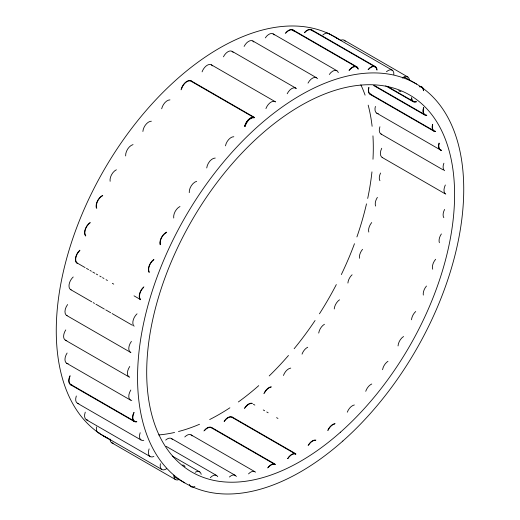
<?xml version="1.0" encoding="UTF-8"?>
<svg xmlns="http://www.w3.org/2000/svg" width="520" height="520" viewBox="0 0 520 520"><rect width="100%" height="100%" fill="white"/><g stroke="black" fill="none" stroke-linecap="round" stroke-linejoin="round"><path stroke-width="0.78" d="M344.175 40.222L407.784 76.947M335.263 37.128L340.873 40.365M403.943 76.778L416.559 84.065M328.588 33.436L392.197 70.161M311.538 29.757L375.499 66.69M311.305 30.062L375.109 66.898M292.942 29.907L356.902 66.84M292.708 30.212L356.506 67.047M387.354 86.392L413.218 101.316M385.697 85.865L412.938 101.582M374.413 85.527L424.736 114.576M373.471 85.423L424.457 114.842M273.117 33.878L336.895 70.701M370.299 94.035L433.907 130.754M370.065 94.348L433.628 131.02M252.779 40.944L316.557 77.766M376.734 113.172L440.544 150.013M380.972 133.984L443.203 169.904M232.089 51.324L295.867 88.147M382.135 157.43L445.042 193.745M211.393 64.838L275.171 101.66M191.25 80.918L254.228 117.286M254.137 117.669L191.016 81.224A8.242 4.758 -60 0 0 181.5 89.024M77.395 263.146L85.085 267.586M86.483 268.392L88.576 269.601M89.973 270.406L91.37 271.219M92.768 272.025L94.867 273.234M96.265 274.04L97.663 274.846M99.762 276.055L101.159 276.868M102.557 277.673L103.955 278.48M106.054 279.689L107.452 280.495M112.34 283.322L113.744 284.128M134.011 295.828L140.303 299.455M70.688 289.647L91.722 301.788M93.126 302.601L94.53 303.407M95.934 304.219L104.345 309.075M105.749 309.887L110.656 312.721M112.06 313.528L132.399 325.273M253.435 404.281L254.839 405.093M263.25 409.949L264.654 410.761M266.76 411.976L268.158 412.782M276.575 417.644L277.972 418.45M66.638 315.464L130.455 352.307M232.278 417.085L294.834 453.206M295.847 454.226L232.044 417.391A8.242 4.758 -60 0 0 224.276 421.434M65.286 340.138L128.915 376.863M212.29 427.869L274.144 463.587M211.354 427.772L275.151 464.607M191.061 434.863L254.839 471.685M66.638 363.246L130.273 399.971M171.425 438.503L235.203 475.325M70.727 384.416L134.335 421.135M70.493 384.728L134.056 421.401M166.14 446.342L216.606 475.475M172.328 456.079L199.739 471.906M77.35 403.221L140.978 439.946M86.327 419.731L149.89 456.404M98.04 432.653L161.674 469.378M103.441 435.935L110.448 439.985M174.226 476.801L184.737 482.872M111.716 442.76L175.344 479.486M66.749 340.535A8.242 4.758 -60 0 1 65.754 329.914M129.669 377.234A8.242 4.758 -60 0 1 129.747 366.49M224.1 421.291A8.626 4.979 -60 0 1 232.681 417.365M287.593 458.653A8.619 4.979 -60 0 1 295.854 453.798M287.872 458.614A8.242 4.758 -60 0 1 295.542 454.084M223.425 56.823A8.242 4.758 -60 0 1 233.123 52.37M287.19 93.763A8.242 4.758 -60 0 1 296.406 88.549M378.261 113.588A8.626 4.979 -60 0 1 375.394 106.398M441.545 150.377A8.626 4.979 -60 0 1 439.212 143.24M382.623 157.657A8.626 4.979 -60 0 1 381.732 148.265M445.763 194.161A8.626 4.979 -60 0 1 445.341 184.99M441.337 150.261A8.626 4.979 -60 0 1 439.004 143.124M340.561 40.346A8.242 4.758 -60 0 1 345.209 41.269M402.584 78.072A8.242 4.758 -60 0 1 409.448 80.119M400.972 91.591A8.242 4.758 -60 0 1 398.769 90.571M347.906 283.062A8.242 4.758 -60 0 1 352.105 274.775M411.515 319.787A8.242 4.758 -60 0 1 415.714 311.5M71.156 289.861A8.242 4.758 -60 0 1 69.121 284.466A8.242 4.758 -60 0 1 73.223 276.978M134.121 326.216A8.242 4.758 -60 0 1 137.04 313.82M67.112 315.679A8.242 4.758 -60 0 1 67.594 304.551M130.923 352.528A8.242 4.758 -60 0 1 131.41 341.393M322.842 35.016A8.242 4.758 -60 0 1 329.622 34.483M386.451 71.741A8.242 4.758 -60 0 1 393.861 74.542M110.123 181.311A8.242 4.758 -60 0 1 116.376 169.774M173.739 218.036A8.242 4.758 -60 0 1 179.985 206.499M125.645 155.941A8.242 4.758 -60 0 1 133.048 144.599M189.254 192.667A8.242 4.758 -60 0 1 196.658 181.324M245.213 126.243A8.242 4.758 -60 0 1 254.215 117.812M181.058 89.823A8.626 4.979 -60 0 1 185.698 82.18A8.626 4.979 -60 0 1 191.653 81.205M244.92 126.451A8.619 4.979 -60 0 1 254.618 117.552M203.918 430.95A8.626 4.979 -60 0 1 211.991 427.746M204.581 430.488A8.242 4.758 -60 0 1 211.374 427.785M267.631 467.935A8.619 4.979 -60 0 1 275.36 464.282M268.144 467.636A8.242 4.758 -60 0 1 274.853 464.457M202.078 71.858A8.242 4.758 -60 0 1 207.253 65.234A8.242 4.758 -60 0 1 212.427 65.884M265.935 108.589A8.242 4.758 -60 0 1 275.587 101.953M165.678 440.089A8.242 4.758 -60 0 1 172.458 439.55M229.405 477.009A8.242 4.758 -60 0 1 236.353 476.535M161.681 108.791A8.242 4.758 -60 0 1 169.956 99.885M225.453 145.853A8.242 4.758 -60 0 1 233.831 136.727M184.775 436.969A8.242 4.758 -60 0 1 192.094 435.91M248.508 473.902A8.242 4.758 -60 0 1 255.495 472.206M244.114 46.443A8.242 4.758 -60 0 1 253.812 41.99M308.009 83.122A8.242 4.758 -60 0 1 317.525 78.683M195.195 472.264A8.619 4.979 -60 0 1 201.214 474.331M194.883 486.512A8.619 4.979 -60 0 1 189.326 484.315M210.275 477.685A8.242 4.758 -60 0 1 217.756 476.684M113.178 443.163A8.242 4.758 -60 0 1 110.026 439.004M182.663 464.984A8.242 4.758 -60 0 1 185.01 466.707M179.589 479.258A8.242 4.758 -60 0 1 173.875 475.111M285.272 33.391A8.626 4.979 -60 0 1 294.028 30.998M285.935 32.929A8.242 4.758 -60 0 1 293.488 30.862M348.985 70.376A8.619 4.979 -60 0 1 358.332 69.05M349.356 70.252A8.242 4.758 -60 0 1 357.988 69.004M99.509 433.05A8.242 4.758 -60 0 1 96.584 426.913M166.53 468.767A8.242 4.758 -60 0 1 160.407 463.716M265.304 37.895A8.242 4.758 -60 0 1 274.151 34.925M329.297 74.477A8.242 4.758 -60 0 1 338.338 72.599M87.861 420.147A8.626 4.979 -60 0 1 85.248 412.165M153.888 456.463A8.619 4.979 -60 0 1 149.11 448.89M78.819 403.618A8.242 4.758 -60 0 1 76.317 395.993M143.799 440.31A8.242 4.758 -60 0 1 140.173 432.725M304.408 32.578A8.626 4.979 -60 0 1 312.624 30.849M304.531 32.779A8.242 4.758 -60 0 1 311.727 30.362M368.075 69.589A8.619 4.979 -60 0 1 377.098 70.025M368.375 69.589A8.242 4.758 -60 0 1 376.805 69.901M371.599 94.763A8.626 4.979 -60 0 1 368.732 87.575M371.722 94.413A8.242 4.758 -60 0 1 368.979 87.542M435.526 131.606A8.619 4.979 -60 0 1 432.582 124.293M435.331 131.242A8.242 4.758 -60 0 1 432.718 124.677M426.816 115.395A8.619 4.979 -60 0 1 423.572 107.601M426.485 115.076A8.242 4.758 -60 0 1 423.8 107.653M419.269 86.548A8.619 4.979 -60 0 1 423.618 90.753M416.5 101.829A8.619 4.979 -60 0 1 411.424 97.819M419.425 86.84A8.242 4.758 -60 0 1 423.306 90.142M416.228 101.602A8.242 4.758 -60 0 1 411.697 97.897M381.44 134.206A8.242 4.758 -60 0 1 379.932 126.763M444.6 170.709A8.242 4.758 -60 0 1 443.892 163.228M379.932 180.726A8.242 4.758 -60 0 1 380.588 173.017M443.833 217.698A8.242 4.758 -60 0 1 444.62 209.443M375.648 206.069A8.242 4.758 -60 0 1 377.39 197.366M439.381 242.71A8.242 4.758 -60 0 1 441.382 233.942M368.797 232.069A8.242 4.758 -60 0 1 371.722 222.553M432.718 269.236A8.242 4.758 -60 0 1 435.656 259.266M68.107 363.643A8.242 4.758 -60 0 1 67.112 353.022M131.807 400.485A8.242 4.758 -60 0 1 130.819 390.026M77.181 263.464A8.626 4.979 -60 0 1 79.814 250.198M77.37 263.133A8.242 4.758 -60 0 1 79.891 250.458M140.296 299.741A8.619 4.979 -60 0 1 143.891 286.812M140.381 299.273A8.242 4.758 -60 0 1 143.598 287.397M359.502 258.291A8.242 4.758 -60 0 1 362.55 249.327M423.306 295.087A8.242 4.758 -60 0 1 426.485 286.033M85.559 236.028A8.626 4.979 -60 0 1 90.116 222.534M85.787 235.729A8.242 4.758 -60 0 1 90.142 222.833M149.103 272.5A8.619 4.979 -60 0 1 153.907 259.396M149.247 272.058A8.242 4.758 -60 0 1 153.784 259.798M334.237 308.958A8.242 4.758 -60 0 1 339.515 299.812M398.041 345.93A8.242 4.758 -60 0 1 403.566 336.499M318.714 333.079A8.242 4.758 -60 0 1 324.447 324.272M382.564 369.707A8.242 4.758 -60 0 1 387.978 361.283M302.029 354.153A8.242 4.758 -60 0 1 307.73 347.25M365.736 391.313A8.242 4.758 -60 0 1 371.768 383.994M283.433 375.479A8.242 4.758 -60 0 1 290.752 368.089M347.288 412.21A8.242 4.758 -60 0 1 354.348 404.963M244.328 408.538A8.626 4.979 -60 0 1 252.48 403.344M244.966 407.921A8.242 4.758 -60 0 1 251.823 403.553M308.113 445.425A8.619 4.979 -60 0 1 315.874 440.07M308.562 445.107A8.242 4.758 -60 0 1 315.419 440.369M263.868 393.705A8.626 4.979 -60 0 1 271.219 386.769M264.453 392.984A8.242 4.758 -60 0 1 271.115 387.121M327.756 430.391A8.619 4.979 -60 0 1 335.121 423.605M328.048 430.281A8.242 4.758 -60 0 1 334.692 424.001M96.323 207.994A8.626 4.979 -60 0 1 102.733 195.344M96.766 208.273A8.242 4.758 -60 0 1 102.706 195.669M160.115 244.758A8.619 4.979 -60 0 1 166.692 232.122M160.407 244.628A8.242 4.758 -60 0 1 166.53 232.505M142.883 131.476A8.242 4.758 -60 0 1 151.359 121.212M206.733 167.953A8.242 4.758 -60 0 1 215.234 158.06M72.026 385.144A8.626 4.979 -60 0 1 70.096 375.563M71.636 384.741A8.242 4.758 -60 0 1 69.953 376.402M136.78 421.889A8.619 4.979 -60 0 1 133.861 412.497M136.76 421.571A8.242 4.758 -60 0 1 134.102 412.516M244.641 126.288A8.619 4.979 -60 0 1 254.339 117.39M244.953 125.996A8.242 4.758 -60 0 1 253.91 117.644M97.227 431.86A230.646 133.166 -60 0 1 109.044 161.506A230.646 133.166 -60 0 1 337.447 38.467M108.316 438.575A230.646 133.166 -60 0 1 99.898 433.719M360.861 84.825A217.718 125.697 -60 0 1 365.099 95.147M368.179 105.151A217.718 125.697 -60 0 1 372.112 126.308M372.95 135.863A217.718 125.697 -60 0 1 372.983 159.256M371.956 171.867A217.718 125.697 -60 0 1 367.692 198.439M366.496 203.84A217.718 125.697 -60 0 1 356.909 236.931M354.471 243.718A217.718 125.697 -60 0 1 341.328 274.573M336.323 284.577A217.718 125.697 -60 0 1 319.442 313.814M315.062 320.508A217.718 125.697 -60 0 1 294.151 348.719M288.476 355.466A217.718 125.697 -60 0 1 269.211 375.928M258.752 385.632A217.718 125.697 -60 0 1 238.362 401.96M229.899 407.791A217.718 125.697 -60 0 1 209.664 419.543M199.531 424.262A217.718 125.697 -60 0 1 178.483 431.516M174.577 432.465A217.718 125.697 -60 0 1 158.724 434.935M342.856 441.006A230.646 133.166 -60 0 0 415.968 83.72A230.646 133.166 -60 0 0 143.111 325.676A230.646 133.166 -60 0 0 342.856 441.006M340.49 432.172A217.718 125.697 -60 0 0 409.507 94.919A217.718 125.697 -60 0 0 151.944 323.31A217.718 125.697 -60 0 0 340.49 432.172"/></g></svg>
